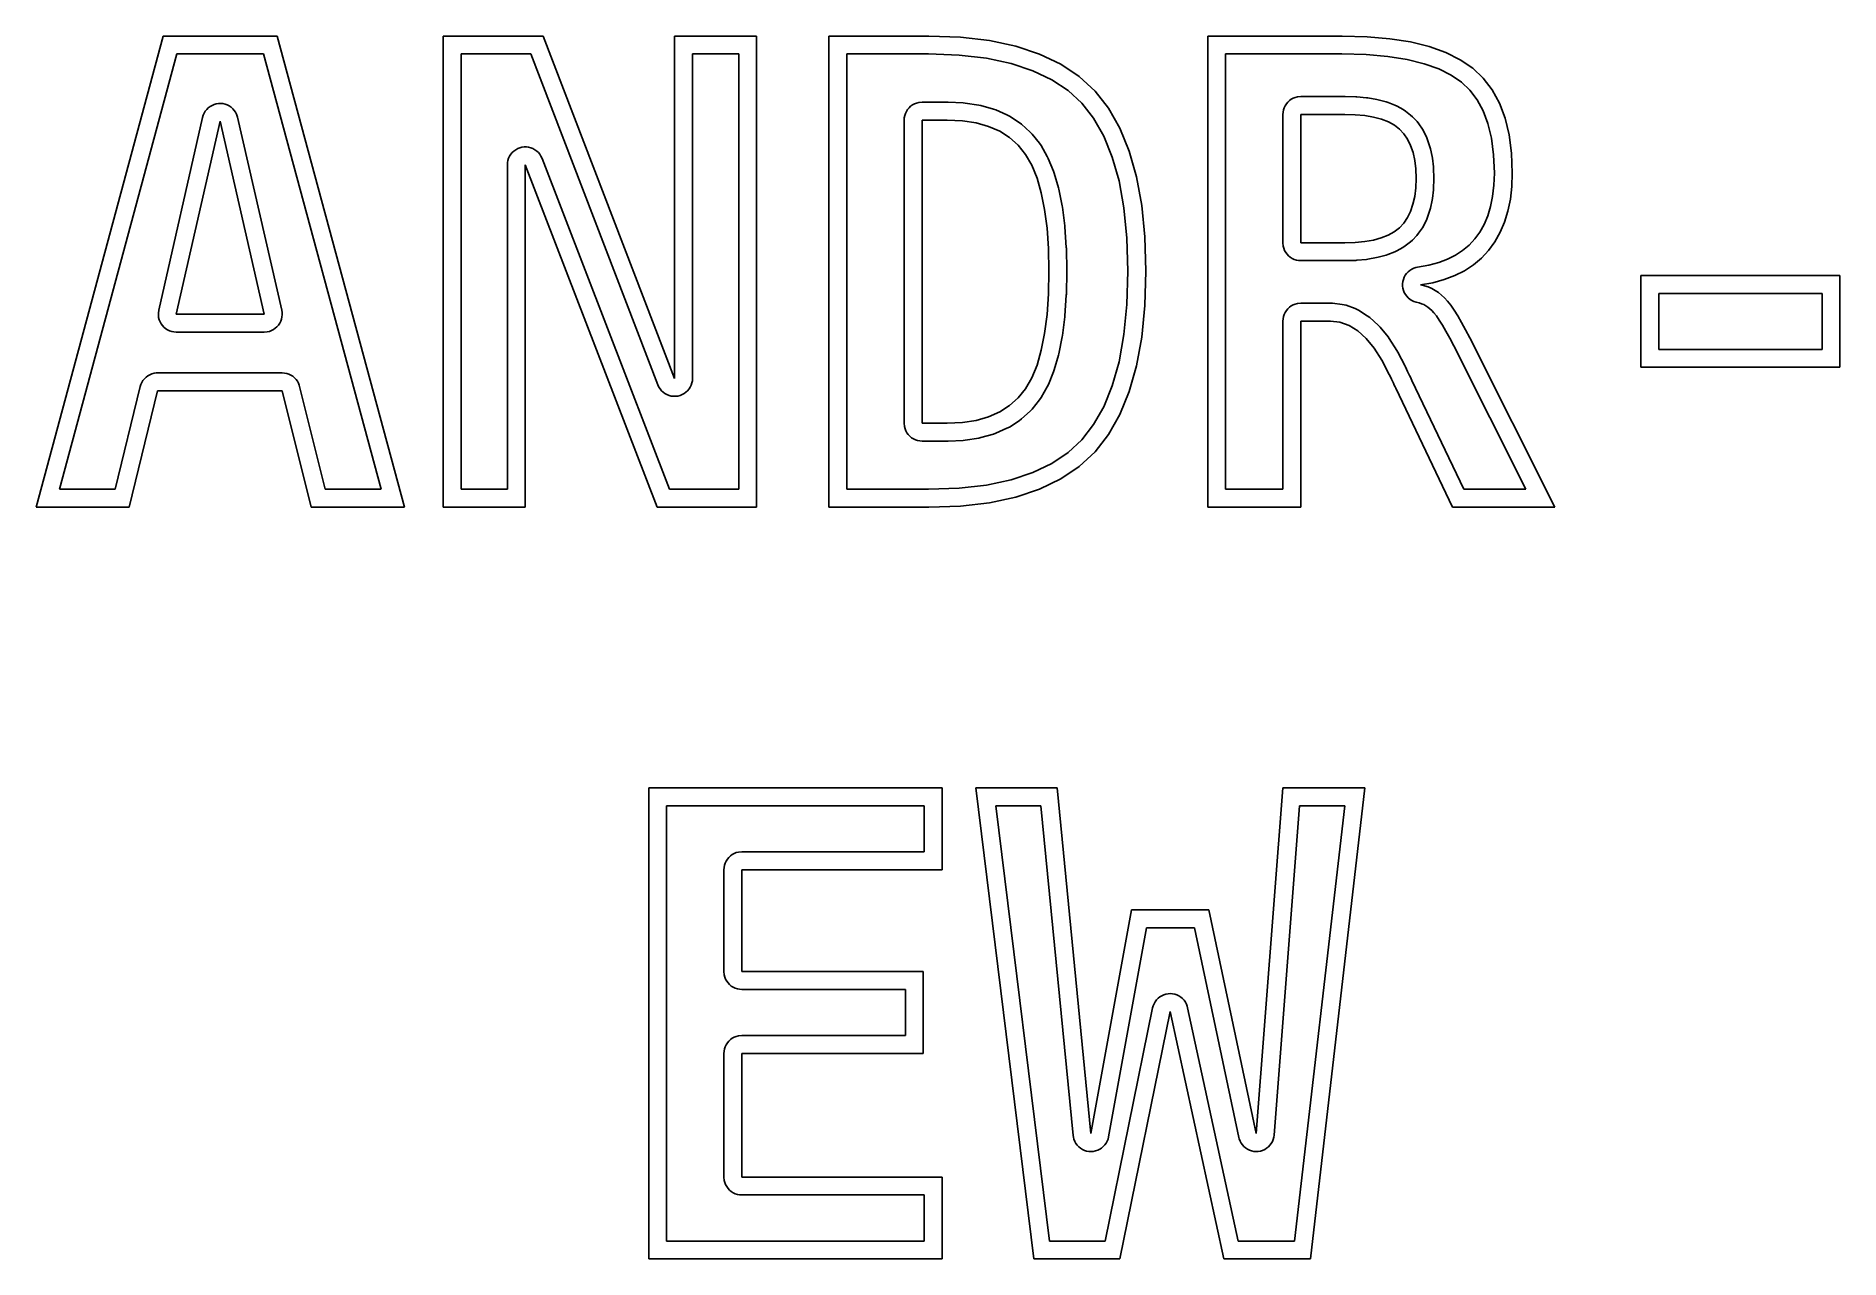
# Model space of a CAD drawing. Header units: metres. Extents: x -26.2 to 24.1, y -16.9 to 17.2.
import ezdxf

# ---------------------------------------------------------------- set-up
doc = ezdxf.new("R2010")
doc.units = ezdxf.units.M

msp = doc.modelspace()

# ---------------------------------------------------------------- linework, layer by layer
for p, q in [((-22.6953, 17.2354), (-26.248, 4.07314)), ((-19.5128, 17.2354), (-22.6953, 17.2354)), ((-15.9602, 4.07314), (-19.5128, 17.2354)), ((-12.0798, 17.2354), (-14.8742, 17.2354)), ((-14.8742, 17.2354), (-14.8742, 4.07314)), ((-8.41246, 7.6701), (-12.0798, 17.2354)), ((-6.1203, 17.2354), (-8.41246, 17.2354)), ((-8.41246, 17.2354), (-8.41246, 7.6701)), ((-6.1203, 4.07314), (-6.1203, 17.2354)), ((-1.3143, 17.2354), (-4.10008, 17.2354)), ((-4.10008, 17.2354), (-4.10008, 4.07314)), ((-0.429337, 17.204), (-1.3143, 17.2354)), ((0.381851, 17.1098), (-0.429337, 17.204)), ((10.2357, 17.2354), (6.48024, 17.2354)), ((6.48024, 17.2354), (6.48024, 4.07314)), ((10.9319, 17.217), (10.2357, 17.2354)), ((11.5695, 17.1619), (10.9319, 17.217)), ((12.1488, 17.0702), (11.5695, 17.1619)), ((-25.5951, 4.57314), (-22.3124, 16.7354)), ((-22.3124, 16.7354), (-19.8957, 16.7354)), ((-19.8957, 16.7354), (-16.613, 4.57314)), ((-14.3742, 4.57314), (-14.3742, 16.7354)), ((-14.3742, 16.7354), (-12.4235, 16.7354)), ((-12.4235, 16.7354), (-8.87932, 7.4911)), ((-7.91246, 7.6701), (-7.91246, 16.7354)), ((-7.91246, 16.7354), (-6.6203, 16.7354)), ((-6.6203, 16.7354), (-6.6203, 4.57314)), ((-3.60008, 4.57314), (-3.60008, 16.7354)), ((-3.60008, 16.7354), (-1.32298, 16.7354)), ((-1.32298, 16.7354), (-0.467133, 16.705)), ((-0.467133, 16.705), (0.300751, 16.6158)), ((1.11931, 16.9528), (0.381851, 17.1098)), ((1.78299, 16.733), (1.11931, 16.9528)), ((2.37291, 16.4505), (1.78299, 16.733)), ((6.98024, 4.57314), (6.98024, 16.7354)), ((6.98024, 16.7354), (10.2289, 16.7354)), ((10.2289, 16.7354), (10.904, 16.7176)), ((10.904, 16.7176), (11.5088, 16.6653)), ((11.5088, 16.6653), (12.0495, 16.5797)), ((12.6695, 16.9417), (12.1488, 17.0702)), ((13.1318, 16.7765), (12.6695, 16.9417)), ((13.5356, 16.5746), (13.1318, 16.7765)), ((0.300751, 16.6158), (0.988251, 16.4695)), ((0.988251, 16.4695), (1.59567, 16.2683)), ((1.59567, 16.2683), (2.12463, 16.015)), ((2.88908, 16.1051), (2.37291, 16.4505)), ((12.0495, 16.5797), (12.5251, 16.4623)), ((12.5251, 16.4623), (12.9352, 16.3158)), ((12.9352, 16.3158), (13.2803, 16.1432)), ((13.2803, 16.1432), (13.5643, 15.947)), ((13.8809, 16.336), (13.5356, 16.5746)), ((14.1744, 16.056), (13.8809, 16.336)), ((2.12463, 16.015), (2.57863, 15.7112)), ((2.57863, 15.7112), (2.96301, 15.3566)), ((3.33148, 15.6969), (2.88908, 16.1051)), ((3.70805, 15.2176), (3.33148, 15.6969)), ((13.5643, 15.947), (13.8006, 15.7216)), ((13.8006, 15.7216), (14.0022, 15.457)), ((14.4228, 15.73), (14.1744, 16.056)), ((14.626, 15.3579), (14.4228, 15.73)), ((-21.5209, 15.1363), (-21.5531, 15.0824)), ((-21.4823, 15.1858), (-21.5209, 15.1363)), ((-21.4377, 15.23), (-21.4823, 15.1858)), ((-21.3879, 15.2683), (-21.4377, 15.23)), ((-21.3338, 15.3001), (-21.3879, 15.2683)), ((-21.2761, 15.3248), (-21.3338, 15.3001)), ((-21.2157, 15.3421), (-21.2761, 15.3248)), ((-21.1536, 15.3517), (-21.2157, 15.3421)), ((-21.0909, 15.3535), (-21.1536, 15.3517)), ((-21.0284, 15.3473), (-21.0909, 15.3535)), ((-20.9672, 15.3334), (-21.0284, 15.3473)), ((-20.9082, 15.3119), (-20.9672, 15.3334)), ((-20.8523, 15.2832), (-20.9082, 15.3119)), ((-20.8005, 15.2477), (-20.8523, 15.2832)), ((-20.7536, 15.206), (-20.8005, 15.2477)), ((-20.7122, 15.1588), (-20.7536, 15.206)), ((-20.6771, 15.1067), (-20.7122, 15.1588)), ((-1.93758, 15.13), (-1.96431, 15.0732)), ((-1.90393, 15.183), (-1.93758, 15.13)), ((-1.86391, 15.2314), (-1.90393, 15.183)), ((-1.81813, 15.2744), (-1.86391, 15.2314)), ((-1.76733, 15.3113), (-1.81813, 15.2744)), ((-1.71231, 15.3415), (-1.76733, 15.3113)), ((-1.65393, 15.3646), (-1.71231, 15.3415)), ((-1.59311, 15.3803), (-1.65393, 15.3646)), ((-1.49942, 15.3891), (-1.59311, 15.3803)), ((-0.794174, 15.3891), (-1.49942, 15.3891)), ((-0.770874, 15.3886), (-0.794174, 15.3891)), ((-0.350586, 15.369), (-0.770874, 15.3886)), ((-0.298248, 15.3638), (-0.350586, 15.369)), ((0.086044, 15.3049), (-0.298248, 15.3638)), ((0.145874, 15.292), (0.086044, 15.3049)), ((0.494202, 15.194), (0.145874, 15.292)), ((0.559875, 15.1704), (0.494202, 15.194)), ((0.872208, 15.0332), (0.559875, 15.1704)), ((2.96301, 15.3566), (3.29201, 14.9378)), ((4.02667, 14.6585), (3.70805, 15.2176)), ((8.5966, 15.1715), (8.58484, 15.1099)), ((8.61601, 15.2313), (8.5966, 15.1715)), ((8.64275, 15.2881), (8.61601, 15.2313)), ((8.67639, 15.3411), (8.64275, 15.2881)), ((8.71642, 15.3895), (8.67639, 15.3411)), ((8.76219, 15.4324), (8.71642, 15.3895)), ((8.81299, 15.4694), (8.76219, 15.4324)), ((8.86801, 15.4996), (8.81299, 15.4694)), ((8.92639, 15.5227), (8.86801, 15.4996)), ((8.98721, 15.5383), (8.92639, 15.5227)), ((9.0809, 15.5472), (8.98721, 15.5383)), ((10.3063, 15.5472), (9.0809, 15.5472)), ((10.3206, 15.547), (10.3063, 15.5472)), ((10.6153, 15.5385), (10.3206, 15.547)), ((10.6478, 15.5365), (10.6153, 15.5385)), ((10.9173, 15.5112), (10.6478, 15.5365)), ((10.9557, 15.5061), (10.9173, 15.5112)), ((11.2, 15.4638), (10.9557, 15.5061)), ((11.2451, 15.4538), (11.2, 15.4638)), ((11.4643, 15.3947), (11.2451, 15.4538)), ((11.5165, 15.3774), (11.4643, 15.3947)), ((11.7104, 15.3013), (11.5165, 15.3774)), ((11.7691, 15.2738), (11.7104, 15.3013)), ((11.9379, 15.1808), (11.7691, 15.2738)), ((12.0005, 15.1399), (11.9379, 15.1808)), ((12.1441, 15.03), (12.0005, 15.1399)), ((14.0022, 15.457), (14.1706, 15.1487)), ((14.1706, 15.1487), (14.3055, 14.7917)), ((14.7841, 14.9397), (14.626, 15.3579)), ((-21.596, 14.9646), (-22.8214, 9.57535)), ((-22.3338, 9.46449), (-21.1084, 14.8538)), ((-21.5782, 15.0249), (-21.596, 14.9646)), ((-21.5531, 15.0824), (-21.5782, 15.0249)), ((-21.1084, 14.8538), (-19.8743, 9.46449)), ((-20.6488, 15.0507), (-20.6771, 15.1067)), ((-20.621, 14.9654), (-20.6488, 15.0507)), ((-19.3869, 9.5761), (-20.621, 14.9654)), ((-1.99548, 14.9518), (-1.99942, 14.8891)), ((-1.99942, 14.8891), (-1.99942, 6.41937)), ((-1.98372, 15.0135), (-1.99548, 14.9518)), ((-1.96431, 15.0732), (-1.98372, 15.0135)), ((-1.49942, 6.41937), (-1.49942, 14.8891)), ((-1.49942, 14.8891), (-0.794174, 14.8891)), ((-0.794174, 14.8891), (-0.373886, 14.8695)), ((-0.373886, 14.8695), (0.010407, 14.8107)), ((0.010407, 14.8107), (0.358734, 14.7127)), ((0.358734, 14.7127), (0.671066, 14.5754)), ((0.94014, 14.9968), (0.872208, 15.0332)), ((1.21649, 14.8204), (0.94014, 14.9968)), ((1.28134, 14.7711), (1.21649, 14.8204)), ((1.5217, 14.5555), (1.28134, 14.7711)), ((3.29201, 14.9378), (3.57607, 14.4394)), ((4.28737, 14.0197), (4.02667, 14.6585)), ((8.58484, 15.1099), (8.5809, 15.0472)), ((8.5809, 15.0472), (8.5809, 11.4613)), ((9.0809, 11.4613), (9.0809, 15.0472)), ((9.0809, 15.0472), (10.3063, 15.0472)), ((10.3063, 15.0472), (10.601, 15.0387)), ((10.601, 15.0387), (10.8705, 15.0134)), ((10.8705, 15.0134), (11.1148, 14.9711)), ((11.1148, 14.9711), (11.3339, 14.912)), ((11.3339, 14.912), (11.5278, 14.8359)), ((11.5278, 14.8359), (11.6966, 14.7429)), ((11.6966, 14.7429), (11.8401, 14.633)), ((11.8401, 14.633), (11.9618, 14.5036)), ((12.2045, 14.9754), (12.1441, 15.03)), ((12.3262, 14.8459), (12.2045, 14.9754)), ((12.3756, 14.7842), (12.3262, 14.8459)), ((12.4785, 14.6324), (12.3756, 14.7842)), ((12.5147, 14.5696), (12.4785, 14.6324)), ((14.3055, 14.7917), (14.4048, 14.3833)), ((14.897, 14.4755), (14.7841, 14.9397)), ((-12.7367, 14.1139), (-12.7951, 14.0908)), ((-12.6759, 14.1295), (-12.7367, 14.1139)), ((-12.6136, 14.1374), (-12.6759, 14.1295)), ((-12.5508, 14.1374), (-12.6136, 14.1374)), ((-12.4885, 14.1295), (-12.5508, 14.1374)), ((-12.4277, 14.1139), (-12.4885, 14.1295)), ((-12.3693, 14.0908), (-12.4277, 14.1139)), ((0.671066, 14.5754), (0.947418, 14.399)), ((0.947418, 14.399), (1.18777, 14.1833)), ((1.18777, 14.1833), (1.39215, 13.9284)), ((1.57785, 14.4961), (1.5217, 14.5555)), ((1.78223, 14.2412), (1.57785, 14.4961)), ((1.82591, 14.1771), (1.78223, 14.2412)), ((1.99898, 13.8753), (1.82591, 14.1771)), ((3.57607, 14.4394), (3.81383, 13.8568)), ((11.9618, 14.5036), (12.0647, 14.3518)), ((12.0647, 14.3518), (12.1488, 14.1778)), ((12.1488, 14.1778), (12.2143, 13.9814)), ((12.5989, 14.3955), (12.5147, 14.5696)), ((12.6232, 14.336), (12.5989, 14.3955)), ((12.6886, 14.1397), (12.6232, 14.336)), ((12.7033, 14.086), (12.6886, 14.1397)), ((14.4048, 14.3833), (14.4661, 13.9221)), ((14.9647, 13.9653), (14.897, 14.4755)), ((-13.0783, 13.701), (-13.0822, 13.6384)), ((-13.0822, 13.6384), (-13.0822, 4.57314)), ((-13.0665, 13.7627), (-13.0783, 13.701)), ((-13.0471, 13.8224), (-13.0665, 13.7627)), ((-13.0204, 13.8793), (-13.0471, 13.8224)), ((-12.9867, 13.9323), (-13.0204, 13.8793)), ((-12.9467, 13.9807), (-12.9867, 13.9323)), ((-12.9009, 14.0236), (-12.9467, 13.9807)), ((-12.8501, 14.0605), (-12.9009, 14.0236)), ((-12.7951, 14.0908), (-12.8501, 14.0605)), ((-12.5822, 13.6384), (-8.89723, 4.07314)), ((-12.5822, 4.07314), (-12.5822, 13.6384)), ((-12.3143, 14.0605), (-12.3693, 14.0908)), ((-12.2635, 14.0236), (-12.3143, 14.0605)), ((-12.2177, 13.9807), (-12.2635, 14.0236)), ((-12.1777, 13.9323), (-12.2177, 13.9807)), ((-12.1441, 13.8793), (-12.1777, 13.9323)), ((-12.1156, 13.8181), (-12.1441, 13.8793)), ((-8.55405, 4.57314), (-12.1156, 13.8181)), ((1.39215, 13.9284), (1.56522, 13.6266)), ((1.56522, 13.6266), (1.71167, 13.2701)), ((2.02771, 13.8166), (1.99898, 13.8753)), ((2.17416, 13.4601), (2.02771, 13.8166)), ((3.81383, 13.8568), (4.00241, 13.1885)), ((4.49013, 13.3012), (4.28737, 14.0197)), ((12.2143, 13.9814), (12.2611, 13.7628)), ((12.2611, 13.7628), (12.2892, 13.5219)), ((12.75, 13.8674), (12.7033, 14.086)), ((12.7578, 13.8207), (12.75, 13.8674)), ((12.7858, 13.5797), (12.7578, 13.8207)), ((14.4661, 13.9221), (14.487, 13.4078)), ((14.9873, 13.4089), (14.9647, 13.9653)), ((1.71167, 13.2701), (1.83148, 12.8589)), ((2.19171, 13.41), (2.17416, 13.4601)), ((2.31152, 12.9988), (2.19171, 13.41)), ((4.00241, 13.1885), (4.13939, 12.4336)), ((4.63496, 12.503), (4.49013, 13.3012)), ((12.2985, 13.2587), (12.2891, 12.9953)), ((12.2892, 13.5219), (12.2985, 13.2587)), ((12.7888, 13.5396), (12.7858, 13.5797)), ((12.7982, 13.2764), (12.7888, 13.5396)), ((12.7888, 12.9774), (12.7982, 13.2407)), ((12.7982, 13.2407), (12.7982, 13.2764)), ((14.487, 13.4078), (14.4748, 13.0698)), ((14.9738, 13.0323), (14.9873, 13.4089)), ((1.83148, 12.8589), (1.92467, 12.3931)), ((2.32176, 12.957), (2.31152, 12.9988)), ((2.41495, 12.4911), (2.32176, 12.957)), ((12.2607, 12.7541), (12.2135, 12.535)), ((12.2891, 12.9953), (12.2607, 12.7541)), ((12.7023, 12.4297), (12.7495, 12.6488)), ((12.7495, 12.6488), (12.7573, 12.6958)), ((12.7573, 12.6958), (12.7857, 12.937)), ((12.7857, 12.937), (12.7888, 12.9774)), ((14.439, 12.7567), (14.3807, 12.4704)), ((14.4748, 13.0698), (14.439, 12.7567)), ((14.8659, 12.3471), (14.9333, 12.6784)), ((14.9333, 12.6784), (14.9738, 13.0323)), ((1.92467, 12.3931), (1.99124, 11.8726)), ((2.42062, 12.4565), (2.41495, 12.4911)), ((2.4872, 11.936), (2.42062, 12.4565)), ((4.13939, 12.4336), (4.22261, 11.5928)), ((4.72186, 11.6251), (4.63496, 12.503)), ((12.0624, 12.1632), (11.9585, 12.0104)), ((12.1474, 12.338), (12.0624, 12.1632)), ((12.2135, 12.535), (12.1474, 12.338)), ((12.5121, 11.9446), (12.5971, 12.1195)), ((12.5971, 12.1195), (12.6214, 12.179)), ((12.6214, 12.179), (12.6875, 12.3759)), ((12.6875, 12.3759), (12.7023, 12.4297)), ((14.301, 12.2099), (14.2007, 11.9738)), ((14.3807, 12.4704), (14.301, 12.2099)), ((14.7714, 12.0385), (14.8659, 12.3471)), ((1.99124, 11.8726), (2.03117, 11.2974)), ((2.49004, 11.9072), (2.4872, 11.936)), ((2.52997, 11.332), (2.49004, 11.9072)), ((4.22261, 11.5928), (4.2506, 10.6674)), ((4.75082, 10.6675), (4.72186, 11.6251)), ((11.3281, 11.5979), (11.1096, 11.5381)), ((11.522, 11.6748), (11.3281, 11.5979)), ((11.6912, 11.7687), (11.522, 11.6748)), ((11.8357, 11.8797), (11.6912, 11.7687)), ((11.9585, 12.0104), (11.8357, 11.8797)), ((12.2001, 11.5373), (12.3229, 11.668)), ((12.3229, 11.668), (12.3719, 11.7292)), ((12.3719, 11.7292), (12.4758, 11.882)), ((12.4758, 11.882), (12.5121, 11.9446)), ((14.0804, 11.7603), (13.9396, 11.5673)), ((14.2007, 11.9738), (14.0804, 11.7603)), ((14.5016, 11.4893), (14.65, 11.7526)), ((14.65, 11.7526), (14.7714, 12.0385)), ((2.03117, 11.2974), (2.04449, 10.6675)), ((2.53107, 11.3079), (2.52997, 11.332)), ((2.54439, 10.6781), (2.53107, 11.3079)), ((8.5809, 11.4613), (8.58975, 11.3676)), ((8.58975, 11.3676), (8.60538, 11.3068)), ((8.60538, 11.3068), (8.62849, 11.2484)), ((8.62849, 11.2484), (8.65874, 11.1934)), ((8.65874, 11.1934), (8.69565, 11.1426)), ((8.69565, 11.1426), (8.73863, 11.0968)), ((8.73863, 11.0968), (8.787, 11.0568)), ((10.3063, 11.4613), (9.0809, 11.4613)), ((10.5987, 11.4698), (10.3063, 11.4613)), ((10.8665, 11.4954), (10.5987, 11.4698)), ((11.1096, 11.5381), (10.8665, 11.4954)), ((11.2416, 11.0559), (11.4601, 11.1156)), ((11.4601, 11.1156), (11.5125, 11.1331)), ((11.5125, 11.1331), (11.7063, 11.21)), ((11.7063, 11.21), (11.7647, 11.2376)), ((11.7647, 11.2376), (11.9339, 11.3316)), ((11.9339, 11.3316), (11.9957, 11.3722)), ((11.9957, 11.3722), (12.1403, 11.4832)), ((12.1403, 11.4832), (12.2001, 11.5373)), ((13.4015, 11.1127), (13.1794, 11.0006)), ((13.6009, 11.244), (13.4015, 11.1127)), ((13.7795, 11.395), (13.6009, 11.244)), ((13.9396, 11.5673), (13.7795, 11.395)), ((14.1254, 11.0327), (14.3261, 11.2487)), ((14.3261, 11.2487), (14.5016, 11.4893)), ((2.04449, 10.6675), (2.03117, 10.0328)), ((2.53107, 10.0223), (2.54439, 10.657)), ((2.54439, 10.657), (2.54439, 10.6781)), ((4.2506, 10.6674), (4.22261, 9.73962)), ((4.72186, 9.70737), (4.75082, 10.6675)), ((8.787, 11.0568), (8.84003, 11.0231)), ((8.84003, 11.0231), (8.89684, 10.9964)), ((8.89684, 10.9964), (8.95656, 10.977)), ((8.95656, 10.977), (9.01823, 10.9652)), ((9.01823, 10.9652), (9.0809, 10.9613)), ((9.0809, 10.9613), (10.3063, 10.9613)), ((10.3063, 10.9613), (10.3209, 10.9615)), ((10.3209, 10.9615), (10.6133, 10.97)), ((10.6133, 10.97), (10.6463, 10.9721)), ((10.6463, 10.9721), (10.9141, 10.9977)), ((10.9141, 10.9977), (10.953, 11.003)), ((10.953, 11.003), (11.1961, 11.0457)), ((11.1961, 11.0457), (11.2416, 11.0559)), ((12.034, 10.6031), (11.9975, 10.552)), ((12.0766, 10.6493), (12.034, 10.6031)), ((12.1246, 10.6897), (12.0766, 10.6493)), ((12.1773, 10.7238), (12.1246, 10.6897)), ((12.2339, 10.751), (12.1773, 10.7238)), ((12.2935, 10.771), (12.2339, 10.751)), ((12.338, 10.7807), (12.2935, 10.771)), ((12.6589, 10.8353), (12.338, 10.7807)), ((12.9326, 10.9079), (12.6589, 10.8353)), ((13.1794, 11.0006), (12.9326, 10.9079)), ((13.3805, 10.542), (13.6526, 10.6793)), ((13.6526, 10.6793), (13.9008, 10.8428)), ((13.9008, 10.8428), (14.1254, 11.0327)), ((11.9301, 10.3772), (11.9228, 10.3148)), ((11.9228, 10.3148), (11.9233, 10.252)), ((11.9233, 10.252), (11.9317, 10.1898)), ((11.9452, 10.4381), (11.9301, 10.3772)), ((11.9317, 10.1898), (11.9479, 10.1291)), ((11.9678, 10.4967), (11.9452, 10.4381)), ((11.9479, 10.1291), (11.9715, 10.071)), ((11.9975, 10.552), (11.9678, 10.4967)), ((12.422, 10.2878), (12.7653, 10.3463)), ((12.5308, 10.2609), (12.422, 10.2878)), ((12.6354, 10.2255), (12.5308, 10.2609)), ((12.7359, 10.1816), (12.6354, 10.2255)), ((12.8322, 10.1293), (12.7359, 10.1816)), ((12.7653, 10.3463), (13.0848, 10.431)), ((12.9244, 10.0686), (12.8322, 10.1293)), ((13.0848, 10.431), (13.3805, 10.542)), ((24.1395, 10.5461), (18.5769, 10.5461)), ((18.5769, 10.5461), (18.5769, 7.98354)), ((24.1395, 7.98354), (24.1395, 10.5461)), ((-22.8214, 9.57535), (-22.8328, 9.4959)), ((-19.3768, 9.51413), (-19.3869, 9.5761)), ((2.03117, 10.0328), (1.99124, 9.45337)), ((2.49005, 9.41899), (2.52998, 9.99844)), ((2.52998, 9.99844), (2.53107, 10.0223)), ((4.22261, 9.73962), (4.13934, 8.89603)), ((4.63496, 8.82692), (4.72186, 9.70737)), ((8.71642, 9.6154), (8.67639, 9.56703)), ((8.76219, 9.65839), (8.71642, 9.6154)), ((8.81299, 9.6953), (8.76219, 9.65839)), ((8.86801, 9.72554), (8.81299, 9.6953)), ((8.92639, 9.74866), (8.86801, 9.72554)), ((8.98721, 9.76428), (8.92639, 9.74866)), ((9.0809, 9.77313), (8.98721, 9.76428)), ((9.90952, 9.77313), (9.0809, 9.77313)), ((9.9666, 9.76987), (9.90952, 9.77313)), ((10.2311, 9.73947), (9.9666, 9.76987)), ((10.2929, 9.72839), (10.2311, 9.73947)), ((10.3427, 9.71341), (10.2929, 9.72839)), ((10.5971, 9.62221), (10.3427, 9.71341)), ((10.6548, 9.59734), (10.5971, 9.62221)), ((10.6925, 9.57608), (10.6548, 9.59734)), ((10.9368, 9.42409), (10.6925, 9.57608)), ((11.9715, 10.071), (12.0022, 10.0162)), ((12.0022, 10.0162), (12.0396, 9.96571)), ((12.0396, 9.96571), (12.0829, 9.92032)), ((12.0829, 9.92032), (12.1317, 9.88072)), ((12.1317, 9.88072), (12.185, 9.84755)), ((12.185, 9.84755), (12.242, 9.8213)), ((12.242, 9.8213), (12.3019, 9.80243)), ((12.3019, 9.80243), (12.3904, 9.78053)), ((12.3904, 9.78053), (12.4549, 9.75871)), ((12.4549, 9.75871), (12.5163, 9.7319)), ((12.5163, 9.7319), (12.5748, 9.70015)), ((12.5748, 9.70015), (12.6318, 9.6626)), ((12.6318, 9.6626), (12.6876, 9.61873)), ((12.6876, 9.61873), (12.7408, 9.56946)), ((13.0124, 9.99937), (12.9244, 10.0686)), ((13.0963, 9.92171), (13.0124, 9.99937)), ((13.1808, 9.82874), (13.0963, 9.92171)), ((13.2705, 9.71362), (13.1808, 9.82874)), ((13.3654, 9.57639), (13.2705, 9.71362)), ((13.4655, 9.41701), (13.3654, 9.57639)), ((19.0769, 8.48354), (19.0769, 10.0461)), ((19.0769, 10.0461), (23.6395, 10.0461)), ((23.6395, 10.0461), (23.6395, 8.48354)), ((-22.8328, 9.4959), (-22.8328, 9.43309)), ((-22.8328, 9.43309), (-22.825, 9.3708)), ((-22.825, 9.3708), (-22.8093, 9.30998)), ((-22.8093, 9.30998), (-22.7862, 9.2516)), ((-22.7862, 9.2516), (-22.756, 9.19658)), ((-22.756, 9.19658), (-22.7191, 9.14578)), ((-22.7191, 9.14578), (-22.6761, 9.10001)), ((-22.6761, 9.10001), (-22.6277, 9.05998)), ((-19.8743, 9.46449), (-22.3338, 9.46449)), ((-19.6176, 9.03545), (-19.5658, 9.07101)), ((-19.5658, 9.07101), (-19.5189, 9.11278)), ((-19.5189, 9.11278), (-19.4777, 9.1601)), ((-19.4777, 9.1601), (-19.4426, 9.21222)), ((-19.4426, 9.21222), (-19.4144, 9.26831)), ((-19.4144, 9.26831), (-19.3935, 9.3275)), ((-19.3935, 9.3275), (-19.3801, 9.38884)), ((-19.3801, 9.38884), (-19.3745, 9.45139)), ((-19.3745, 9.45139), (-19.3768, 9.51413)), ((1.99124, 9.45337), (1.92467, 8.92912)), ((2.42068, 8.86613), (2.48726, 9.39038)), ((2.48726, 9.39038), (2.49005, 9.41899)), ((8.58484, 9.3358), (8.5809, 9.27313)), ((8.5809, 9.27313), (8.5809, 4.57314)), ((8.5966, 9.39748), (8.58484, 9.3358)), ((8.61601, 9.4572), (8.5966, 9.39748)), ((8.64275, 9.51401), (8.61601, 9.4572)), ((8.67639, 9.56703), (8.64275, 9.51401)), ((9.0809, 9.27313), (9.90952, 9.27313)), ((9.0809, 4.07314), (9.0809, 9.27313)), ((9.90952, 9.27313), (10.174, 9.24274)), ((10.174, 9.24274), (10.4284, 9.15154)), ((10.4284, 9.15154), (10.6727, 8.99954)), ((11.0089, 9.36964), (10.9368, 9.42409)), ((11.2431, 9.15686), (11.0089, 9.36964)), ((11.2937, 9.10365), (11.2431, 9.15686)), ((11.5179, 8.83006), (11.2937, 9.10365)), ((12.7408, 9.56946), (12.7979, 9.50659)), ((12.7979, 9.50659), (12.8674, 9.41751)), ((12.8674, 9.41751), (12.9478, 9.30118)), ((12.9478, 9.30118), (13.0375, 9.15839)), ((13.0375, 9.15839), (13.1348, 8.99071)), ((13.5708, 9.23549), (13.4655, 9.41701)), ((13.6814, 9.03183), (13.5708, 9.23549)), ((-22.6277, 9.05998), (-22.5747, 9.02634)), ((-22.5747, 9.02634), (-22.5179, 8.9996)), ((-22.5179, 8.9996), (-22.4581, 8.98019)), ((-22.4581, 8.98019), (-22.3965, 8.96843)), ((-22.3965, 8.96843), (-22.3338, 8.96449)), ((-22.3338, 8.96449), (-19.8743, 8.96449)), ((-19.8743, 8.96449), (-19.7935, 8.97107)), ((-19.7935, 8.97107), (-19.7323, 8.98508)), ((-19.7323, 8.98508), (-19.6734, 9.00665)), ((-19.6734, 9.00665), (-19.6176, 9.03545)), ((1.92467, 8.92912), (1.83148, 8.4601)), ((2.3219, 8.36266), (2.41508, 8.83168)), ((2.41508, 8.83168), (2.42068, 8.86613)), ((4.13934, 8.89603), (4.00235, 8.13864)), ((4.49013, 8.02618), (4.63496, 8.82692)), ((10.6727, 8.99954), (10.9069, 8.78676)), ((10.9069, 8.78676), (11.1311, 8.51317)), ((11.5522, 8.78278), (11.5179, 8.83006)), ((11.7663, 8.44838), (11.5522, 8.78278)), ((13.1348, 8.99071), (13.239, 8.7988)), ((13.239, 8.7988), (13.3522, 8.57791)), ((13.3522, 8.57791), (15.3663, 4.57314)), ((13.7972, 8.80605), (13.6814, 9.03183)), ((16.1775, 4.07314), (13.7972, 8.80605)), ((1.83148, 8.4601), (1.71167, 8.0463)), ((2.19194, 7.90724), (2.31175, 8.32104)), ((2.31175, 8.32104), (2.3219, 8.36266)), ((4.00235, 8.13864), (3.81361, 7.46747)), ((11.1311, 8.51317), (11.3452, 8.17877)), ((11.3452, 8.17877), (11.5492, 7.7836)), ((11.7895, 8.40814), (11.7663, 8.44838)), ((11.9935, 8.01297), (11.7895, 8.40814)), ((23.6395, 8.48354), (19.0769, 8.48354)), ((-23.295, 7.5618), (-23.321, 7.50467)), ((-23.262, 7.61522), (-23.295, 7.5618)), ((-23.2225, 7.66408), (-23.262, 7.61522)), ((-23.1773, 7.70761), (-23.2225, 7.66408)), ((-23.1269, 7.74513), (-23.1773, 7.70761)), ((-23.0723, 7.77605), (-23.1269, 7.74513)), ((-23.0142, 7.79987), (-23.0723, 7.77605)), ((-22.9536, 7.81622), (-23.0142, 7.79987)), ((-22.8914, 7.82484), (-22.9536, 7.81622)), ((-22.8539, 7.82625), (-22.8914, 7.82484)), ((-19.3717, 7.82625), (-22.8539, 7.82625)), ((-19.3091, 7.82231), (-19.3717, 7.82625)), ((-19.2474, 7.81055), (-19.3091, 7.82231)), ((-19.1877, 7.79114), (-19.2474, 7.81055)), ((-19.1309, 7.7644), (-19.1877, 7.79114)), ((-19.0779, 7.73076), (-19.1309, 7.7644)), ((-19.0295, 7.69073), (-19.0779, 7.73076)), ((-18.9865, 7.64496), (-19.0295, 7.69073)), ((-18.9496, 7.59416), (-18.9865, 7.64496)), ((-18.9193, 7.53914), (-18.9496, 7.59416)), ((-7.92816, 7.54576), (-7.9164, 7.60744)), ((-7.9164, 7.60744), (-7.91246, 7.6701)), ((1.56522, 7.68773), (1.39215, 7.38437)), ((1.71167, 8.0463), (1.56522, 7.68773)), ((2.02809, 7.49867), (2.17455, 7.85724)), ((2.17455, 7.85724), (2.19194, 7.90724)), ((4.28737, 7.30515), (4.49013, 8.02618)), ((11.5492, 7.7836), (11.5811, 7.71526)), ((11.5811, 7.71526), (11.6111, 7.65123)), ((11.6111, 7.65123), (11.6394, 7.59151)), ((11.6394, 7.59151), (11.6658, 7.53612)), ((12.0024, 7.99486), (11.9935, 8.01297)), ((12.0337, 7.92766), (12.0024, 7.99486)), ((12.0631, 7.86508), (12.0337, 7.92766)), ((12.0913, 7.80536), (12.0631, 7.86508)), ((12.1162, 7.75336), (12.0913, 7.80536)), ((12.1398, 7.70435), (12.1162, 7.75336)), ((12.1626, 7.65758), (12.1398, 7.70435)), ((12.1823, 7.6178), (12.1626, 7.65758)), ((12.1855, 7.61128), (12.1823, 7.6178)), ((13.6365, 4.57314), (12.1855, 7.61128)), ((18.5769, 7.98354), (24.1395, 7.98354)), ((-23.3397, 7.44472), (-24.04, 4.57314)), ((-23.6473, 4.07314), (-22.8539, 7.32625)), ((-23.321, 7.50467), (-23.3397, 7.44472)), ((-22.8539, 7.32625), (-19.3717, 7.32625)), ((-19.3717, 7.32625), (-18.5608, 4.07314)), ((-18.8962, 7.48076), (-18.9193, 7.53914)), ((-18.8866, 7.44719), (-18.8962, 7.48076)), ((-18.1702, 4.57314), (-18.8866, 7.44719)), ((-8.87932, 7.4911), (-8.85062, 7.42923)), ((-8.85062, 7.42923), (-8.81697, 7.37621)), ((-8.81697, 7.37621), (-8.77695, 7.32784)), ((-8.77695, 7.32784), (-8.73117, 7.28485)), ((-8.73117, 7.28485), (-8.68037, 7.24794)), ((-8.68037, 7.24794), (-8.62535, 7.2177)), ((-8.62535, 7.2177), (-8.56697, 7.19458)), ((-8.56697, 7.19458), (-8.50615, 7.17896)), ((-8.50615, 7.17896), (-8.44386, 7.1711)), ((-8.44386, 7.1711), (-8.38106, 7.1711)), ((-8.38106, 7.1711), (-8.31877, 7.17896)), ((-8.31877, 7.17896), (-8.25795, 7.19458)), ((-8.25795, 7.19458), (-8.19957, 7.2177)), ((-8.19957, 7.2177), (-8.14455, 7.24794)), ((-8.14455, 7.24794), (-8.09375, 7.28485)), ((-8.09375, 7.28485), (-8.04797, 7.32784)), ((-8.04797, 7.32784), (-8.00795, 7.37621)), ((-8.00795, 7.37621), (-7.9743, 7.42923)), ((-7.9743, 7.42923), (-7.94757, 7.48604)), ((-7.94757, 7.48604), (-7.92816, 7.54576)), ((1.18777, 7.12834), (0.947418, 6.91171)), ((1.39215, 7.38437), (1.18777, 7.12834)), ((1.57854, 6.81641), (1.78291, 7.07243)), ((1.78291, 7.07243), (1.82645, 7.13661)), ((1.82645, 7.13661), (1.99951, 7.43997)), ((1.99951, 7.43997), (2.02809, 7.49867)), ((3.81361, 7.46747), (3.57571, 6.88222)), ((4.02667, 6.66382), (4.28737, 7.30515)), ((11.6658, 7.53612), (11.6905, 7.48503)), ((11.6905, 7.48503), (11.7133, 7.43826)), ((11.7133, 7.43826), (11.7343, 7.3958)), ((11.7343, 7.3958), (13.3212, 4.07314)), ((0.358734, 6.59662), (0.010407, 6.49815)), ((0.671066, 6.73447), (0.358734, 6.59662)), ((0.947418, 6.91171), (0.671066, 6.73447)), ((1.28217, 6.5403), (1.52252, 6.75693)), ((1.52252, 6.75693), (1.57854, 6.81641)), ((3.57571, 6.88222), (3.29137, 6.38098)), ((3.70805, 6.10219), (4.02667, 6.66382)), ((-1.99942, 6.41937), (-1.99057, 6.32568)), ((-1.99057, 6.32568), (-1.97495, 6.26486)), ((-1.97495, 6.26486), (-1.95183, 6.20648)), ((-1.95183, 6.20648), (-1.92159, 6.15146)), ((-1.92159, 6.15146), (-1.88467, 6.10066)), ((-1.88467, 6.10066), (-1.84169, 6.05489)), ((-1.84169, 6.05489), (-1.79332, 6.01486)), ((-0.794174, 6.41937), (-1.49942, 6.41937)), ((-0.373886, 6.43907), (-0.794174, 6.41937)), ((0.010407, 6.49815), (-0.373886, 6.43907)), ((0.146423, 6.01701), (0.494751, 6.11548)), ((0.494751, 6.11548), (0.560623, 6.13919)), ((0.560623, 6.13919), (0.872955, 6.27704)), ((0.872955, 6.27704), (0.94101, 6.3136)), ((0.94101, 6.3136), (1.21736, 6.49084)), ((1.21736, 6.49084), (1.28217, 6.5403)), ((3.29137, 6.38098), (2.96213, 5.95964)), ((3.33148, 5.62027), (3.70805, 6.10219)), ((-1.79332, 6.01486), (-1.7403, 5.98122)), ((-1.7403, 5.98122), (-1.68349, 5.95448)), ((-1.68349, 5.95448), (-1.62376, 5.93507)), ((-1.62376, 5.93507), (-1.56209, 5.92331)), ((-1.56209, 5.92331), (-1.49942, 5.91937)), ((-1.49942, 5.91937), (-0.794174, 5.91937)), ((-0.794174, 5.91937), (-0.770767, 5.91992)), ((-0.770767, 5.91992), (-0.350479, 5.93962)), ((-0.350479, 5.93962), (-0.297913, 5.94489)), ((-0.297913, 5.94489), (0.08638, 6.00397)), ((0.08638, 6.00397), (0.146423, 6.01701)), ((2.57759, 5.60286), (2.1236, 5.29739)), ((2.96213, 5.95964), (2.57759, 5.60286)), ((2.88908, 5.20979), (3.33148, 5.62027)), ((1.59465, 5.0426), (0.987595, 4.84042)), ((2.1236, 5.29739), (1.59465, 5.0426)), ((2.37291, 4.86249), (2.88908, 5.20979)), ((-24.04, 4.57314), (-25.5951, 4.57314)), ((-16.613, 4.57314), (-18.1702, 4.57314)), ((-13.0822, 4.57314), (-14.3742, 4.57314)), ((-6.6203, 4.57314), (-8.55405, 4.57314)), ((-1.32314, 4.57314), (-3.60008, 4.57314)), ((-0.467377, 4.60367), (-1.32314, 4.57314)), ((0.300385, 4.69331), (-0.467377, 4.60367)), ((0.987595, 4.84042), (0.300385, 4.69331)), ((1.11931, 4.3573), (1.78299, 4.57832)), ((1.78299, 4.57832), (2.37291, 4.86249)), ((8.5809, 4.57314), (6.98024, 4.57314)), ((15.3663, 4.57314), (13.6365, 4.57314)), ((-26.248, 4.07314), (-23.6473, 4.07314)), ((-18.5608, 4.07314), (-15.9602, 4.07314)), ((-14.8742, 4.07314), (-12.5822, 4.07314)), ((-8.89723, 4.07314), (-6.1203, 4.07314)), ((-4.10008, 4.07314), (-1.3143, 4.07314)), ((-1.3143, 4.07314), (-0.429337, 4.10471)), ((-0.429337, 4.10471), (0.381851, 4.19943)), ((0.381851, 4.19943), (1.11931, 4.3573)), ((6.48024, 4.07314), (9.0809, 4.07314)), ((13.3212, 4.07314), (16.1775, 4.07314)), ((-0.93602, -3.76465), (-9.13448, -3.76465)), ((-9.13448, -3.76465), (-9.13448, -16.9269)), ((-0.93602, -6.05264), (-0.93602, -3.76465)), ((2.27448, -3.76465), (0, -3.76465)), ((0, -3.76465), (1.62213, -16.9269)), ((3.21776, -13.4267), (2.27448, -3.76465)), ((8.57765, -3.76465), (7.83704, -13.4267)), ((10.8697, -3.76465), (8.57765, -3.76465)), ((9.35336, -16.9269), (10.8697, -3.76465)), ((-8.63448, -16.4269), (-8.63448, -4.26465)), ((-8.63448, -4.26465), (-1.43602, -4.26465)), ((-1.43602, -4.26465), (-1.43602, -5.55264)), ((2.0643, -16.4269), (0.565399, -4.26465)), ((0.565399, -4.26465), (1.82091, -4.26465)), ((1.82091, -4.26465), (2.72012, -13.4753)), ((8.33557, -13.465), (9.04079, -4.26465)), ((10.3088, -4.26465), (8.90765, -16.4269)), ((9.04079, -4.26465), (10.3088, -4.26465)), ((-7.03001, -5.98997), (-7.03395, -6.05264)), ((-7.01825, -5.9283), (-7.03001, -5.98997)), ((-6.99884, -5.86858), (-7.01825, -5.9283)), ((-6.97211, -5.81177), (-6.99884, -5.86858)), ((-6.93846, -5.75874), (-6.97211, -5.81177)), ((-6.89844, -5.71037), (-6.93846, -5.75874)), ((-6.85266, -5.66739), (-6.89844, -5.71037)), ((-6.80186, -5.63048), (-6.85266, -5.66739)), ((-6.74684, -5.60023), (-6.80186, -5.63048)), ((-6.68846, -5.57712), (-6.74684, -5.60023)), ((-6.62764, -5.56149), (-6.68846, -5.57712)), ((-6.53395, -5.55264), (-6.62764, -5.56149)), ((-1.43602, -5.55264), (-6.53395, -5.55264)), ((-7.03395, -6.05264), (-7.03395, -8.89809)), ((-6.53395, -8.89809), (-6.53395, -6.05264)), ((-6.53395, -6.05264), (-0.93602, -6.05264)), ((4.35486, -7.17584), (3.21776, -13.4267)), ((6.51468, -7.17584), (4.35486, -7.17584)), ((7.83704, -13.4267), (6.51468, -7.17584)), ((3.70969, -13.5162), (4.77211, -7.67584)), ((4.77211, -7.67584), (6.10938, -7.67584)), ((6.10938, -7.67584), (7.34785, -13.5302)), ((-7.03395, -8.89809), (-7.0251, -8.99178)), ((-7.0251, -8.99178), (-7.00948, -9.0526)), ((-7.00948, -9.0526), (-6.98636, -9.11098)), ((-1.465, -8.89809), (-6.53395, -8.89809)), ((-1.465, -11.1861), (-1.465, -8.89809)), ((-6.98636, -9.11098), (-6.95612, -9.166)), ((-6.95612, -9.166), (-6.9192, -9.2168)), ((-6.9192, -9.2168), (-6.87622, -9.26257)), ((-6.87622, -9.26257), (-6.82785, -9.3026)), ((-6.82785, -9.3026), (-6.77483, -9.33624)), ((-6.77483, -9.33624), (-6.71802, -9.36298)), ((-6.71802, -9.36298), (-6.65829, -9.38239)), ((-6.65829, -9.38239), (-6.59662, -9.39415)), ((-6.59662, -9.39415), (-6.53395, -9.39809)), ((-6.53395, -9.39809), (-1.965, -9.39809)), ((-1.965, -9.39809), (-1.965, -10.6861)), ((5.25182, -9.54779), (5.1947, -9.57387)), ((5.31175, -9.52908), (5.25182, -9.54779)), ((5.37357, -9.51804), (5.31175, -9.52908)), ((5.43628, -9.51482), (5.37357, -9.51804)), ((5.4989, -9.51949), (5.43628, -9.51482)), ((5.56044, -9.53197), (5.4989, -9.51949)), ((5.61992, -9.55206), (5.56044, -9.53197)), ((5.67642, -9.57945), (5.61992, -9.55206)), ((4.94046, -9.91541), (3.61992, -16.4269)), ((4.02869, -16.9269), (5.43048, -10.0148)), ((4.95677, -9.85477), (4.94046, -9.91541)), ((4.98056, -9.79666), (4.95677, -9.85477)), ((5.01144, -9.74199), (4.98056, -9.79666)), ((5.04895, -9.69164), (5.01144, -9.74199)), ((5.09245, -9.64636), (5.04895, -9.69164)), ((5.1413, -9.6069), (5.09245, -9.64636)), ((5.1947, -9.57387), (5.1413, -9.6069)), ((5.43048, -10.0148), (6.92912, -16.9269)), ((5.72905, -9.61371), (5.67642, -9.57945)), ((5.77696, -9.6543), (5.72905, -9.61371)), ((5.81941, -9.70056), (5.77696, -9.6543)), ((5.85573, -9.75179), (5.81941, -9.70056)), ((5.88533, -9.80716), (5.85573, -9.75179)), ((5.90778, -9.8658), (5.88533, -9.80716)), ((5.91913, -9.90884), (5.90778, -9.8658)), ((7.33234, -16.4269), (5.91913, -9.90884)), ((-7.01825, -11.0617), (-7.03001, -11.1234)), ((-6.99884, -11.002), (-7.01825, -11.0617)), ((-6.97211, -10.9452), (-6.99884, -11.002)), ((-6.93846, -10.8922), (-6.97211, -10.9452)), ((-6.89844, -10.8438), (-6.93846, -10.8922)), ((-6.85266, -10.8008), (-6.89844, -10.8438)), ((-6.80186, -10.7639), (-6.85266, -10.8008)), ((-6.74684, -10.7337), (-6.80186, -10.7639)), ((-6.68846, -10.7105), (-6.74684, -10.7337)), ((-6.62764, -10.6949), (-6.68846, -10.7105)), ((-6.53395, -10.6861), (-6.62764, -10.6949)), ((-1.965, -10.6861), (-6.53395, -10.6861)), ((-7.03001, -11.1234), (-7.03395, -11.1861)), ((-7.03395, -11.1861), (-7.03395, -14.6389)), ((-6.53395, -14.6389), (-6.53395, -11.1861)), ((-6.53395, -11.1861), (-1.465, -11.1861)), ((2.72012, -13.4753), (2.72743, -13.5246)), ((2.72743, -13.5246), (2.74358, -13.5853)), ((2.74358, -13.5853), (2.76718, -13.6435)), ((3.67198, -13.6358), (3.6946, -13.5772)), ((3.6946, -13.5772), (3.70969, -13.5162)), ((7.34785, -13.5302), (7.35944, -13.5747)), ((7.35944, -13.5747), (7.38176, -13.6334)), ((8.2865, -13.6458), (8.31041, -13.5877)), ((8.31041, -13.5877), (8.32686, -13.5271)), ((8.32686, -13.5271), (8.33557, -13.465)), ((2.76718, -13.6435), (2.7979, -13.6983)), ((2.7979, -13.6983), (2.83524, -13.7487)), ((2.83524, -13.7487), (2.87862, -13.7941)), ((2.87862, -13.7941), (2.92734, -13.8338)), ((2.92734, -13.8338), (2.98064, -13.8669)), ((2.98064, -13.8669), (3.03767, -13.8932)), ((3.03767, -13.8932), (3.09756, -13.9121)), ((3.09756, -13.9121), (3.15933, -13.9233)), ((3.15933, -13.9233), (3.22203, -13.9267)), ((3.22203, -13.9267), (3.28467, -13.9222)), ((3.28467, -13.9222), (3.34624, -13.91)), ((3.34624, -13.91), (3.40579, -13.89)), ((3.40579, -13.89), (3.46237, -13.8628)), ((3.46237, -13.8628), (3.51511, -13.8287)), ((3.51511, -13.8287), (3.56314, -13.7883)), ((3.56314, -13.7883), (3.60573, -13.7421)), ((3.60573, -13.7421), (3.6422, -13.691)), ((3.6422, -13.691), (3.67198, -13.6358)), ((7.38176, -13.6334), (7.41125, -13.6889)), ((7.41125, -13.6889), (7.44746, -13.7402)), ((7.44746, -13.7402), (7.48981, -13.7865)), ((7.48981, -13.7865), (7.53764, -13.8272)), ((7.53764, -13.8272), (7.59019, -13.8616)), ((7.59019, -13.8616), (7.64664, -13.8891)), ((7.64664, -13.8891), (7.70609, -13.9093)), ((7.70609, -13.9093), (7.76759, -13.9219)), ((7.76759, -13.9219), (7.8302, -13.9267)), ((7.8302, -13.9267), (7.89291, -13.9236)), ((7.89291, -13.9236), (7.95474, -13.9127)), ((7.95474, -13.9127), (8.01472, -13.8941)), ((8.01472, -13.8941), (8.0719, -13.8681)), ((8.0719, -13.8681), (8.12537, -13.8352)), ((8.12537, -13.8352), (8.1743, -13.7959)), ((8.1743, -13.7959), (8.2179, -13.7507)), ((8.2179, -13.7507), (8.25549, -13.7004)), ((8.25549, -13.7004), (8.2865, -13.6458)), ((-7.03395, -14.6389), (-7.0251, -14.7326)), ((-7.0251, -14.7326), (-7.00948, -14.7934)), ((-7.00948, -14.7934), (-6.98636, -14.8518)), ((-6.98636, -14.8518), (-6.95612, -14.9068)), ((-6.95612, -14.9068), (-6.9192, -14.9576)), ((-6.9192, -14.9576), (-6.87622, -15.0034)), ((-6.87622, -15.0034), (-6.82785, -15.0434)), ((-6.82785, -15.0434), (-6.77483, -15.077)), ((-6.77483, -15.077), (-6.71802, -15.1038)), ((-6.71802, -15.1038), (-6.65829, -15.1232)), ((-0.93602, -14.6389), (-6.53395, -14.6389)), ((-0.93602, -16.9269), (-0.93602, -14.6389)), ((-6.65829, -15.1232), (-6.59662, -15.1349)), ((-6.59662, -15.1349), (-6.53395, -15.1389)), ((-6.53395, -15.1389), (-1.43602, -15.1389)), ((-1.43602, -15.1389), (-1.43602, -16.4269)), ((-1.43602, -16.4269), (-8.63448, -16.4269)), ((3.61992, -16.4269), (2.0643, -16.4269)), ((8.90765, -16.4269), (7.33234, -16.4269)), ((-9.13448, -16.9269), (-0.93602, -16.9269)), ((1.62213, -16.9269), (4.02869, -16.9269)), ((6.92912, -16.9269), (9.35336, -16.9269))]:
    msp.add_line(p, q)

doc.saveas('drawing.dxf')
